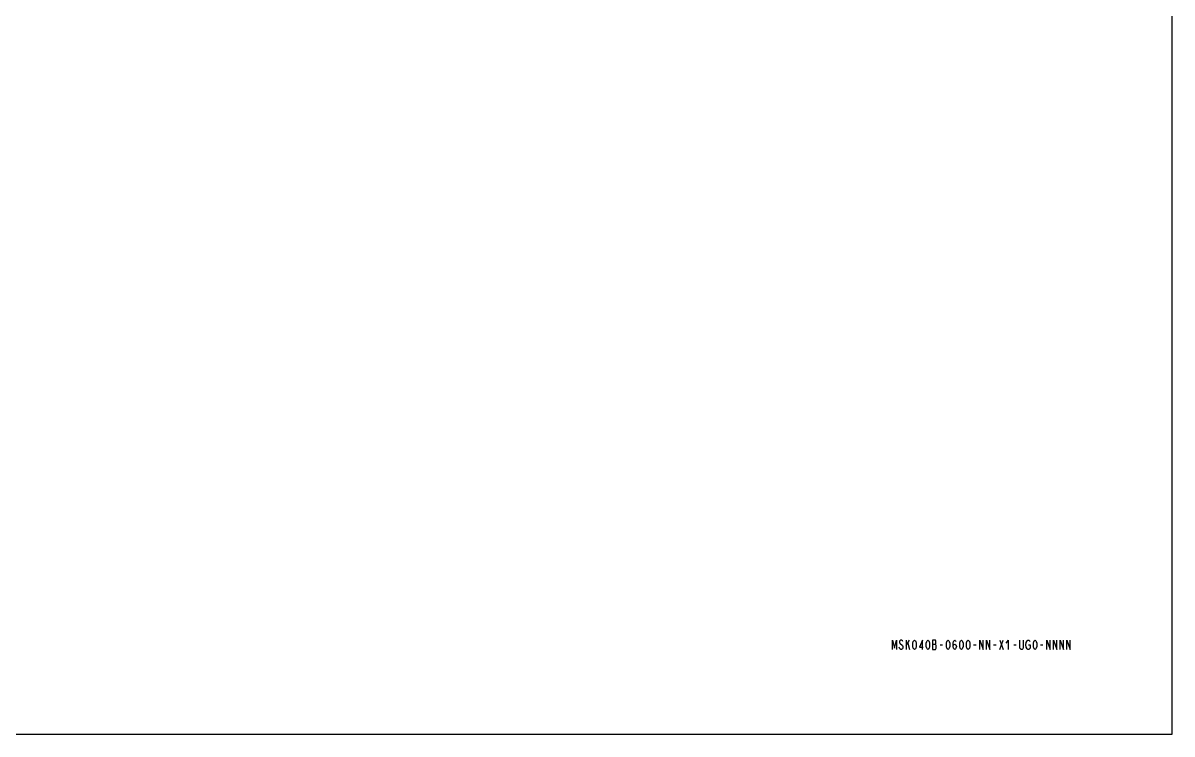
# Model space of a CAD drawing. Header units: millimetres. Extents: x 825 to 4294, y 1031 to 3282.
# Drawn here: x 2000.9 to 2421.4, y 2688.3 to 2948.4 of the extents above; entities that cross this region are included whole.
import ezdxf

# ---------------------------------------------------------------- set-up
doc = ezdxf.new("R2010")
doc.units = ezdxf.units.MM
doc.layers.add('B-NOTIZ', color=7, linetype='Continuous')

msp = doc.modelspace()

# ---------------------------------------------------------------- linework, layer by layer
at = {"color": 7, "linetype": 'Continuous'}
for p, q in [((2421.41232, 2688.31632), (2421.41232, 3282.31632)), ((1580.41232, 2688.31632), (2421.41232, 2688.31632))]:
    msp.add_line(p, q, dxfattribs=at)
at = {"layer": 'B-NOTIZ', "color": 2, "linetype": 'Continuous'}
for p, q in [((2324.12298, 2722.6893), (2324.12298, 2719.1893)), ((2324.12298, 2720.64763), (2325.34798, 2722.6893)), ((2324.73551, 2721.52263), (2325.34798, 2719.1893)), ((2333.76984, 2721.23097), (2334.84172, 2721.23097)), ((2336.52614, 2720.9393), (2337.44485, 2720.9393)), ((2348.77612, 2720.9393), (2349.69484, 2720.9393)), ((2356.1261, 2720.9393), (2357.04486, 2720.9393)), ((2358.42299, 2722.6893), (2359.64799, 2719.1893)), ((2358.42299, 2719.1893), (2359.64799, 2722.6893)), ((2361.48547, 2722.6893), (2360.56676, 2721.52263)), ((2361.48547, 2722.6893), (2361.48547, 2719.1893)), ((2363.47612, 2720.9393), (2364.39484, 2720.9393)), ((2373.2761, 2720.9393), (2374.19487, 2720.9393)), ((2321.82609, 2719.48097), (2321.51985, 2720.0643))]:
    msp.add_line(p, q, dxfattribs=at)
for points in [[(2319.06984, 2719.1893), (2319.06984, 2722.6893), (2319.83549, 2719.77263), (2320.60114, 2722.6893), (2320.60114, 2719.1893)], [(2322.89797, 2722.10597), (2322.74485, 2722.39763), (2322.43862, 2722.6893), (2322.13238, 2722.6893), (2321.82609, 2722.39763), (2321.67297, 2722.10597), (2321.67297, 2721.8143), (2321.82609, 2721.52263)], [(2321.82609, 2721.52263), (2322.74485, 2720.64763), (2322.89797, 2720.35597), (2322.89797, 2719.77263), (2322.74485, 2719.48097), (2322.43862, 2719.1893), (2322.13238, 2719.1893), (2321.82609, 2719.48097)], [(2327.18546, 2719.1893), (2326.87922, 2719.48097), (2326.7261, 2719.77263), (2326.57299, 2720.35597), (2326.57299, 2721.52263), (2326.7261, 2722.10597), (2326.87922, 2722.39763), (2327.18546, 2722.6893), (2327.49175, 2722.39763), (2327.64487, 2722.10597), (2327.79799, 2721.52263), (2327.79799, 2720.35597), (2327.64487, 2719.77263), (2327.49175, 2719.48097), (2327.18546, 2719.1893)], [(2330.09488, 2719.1893), (2330.09488, 2722.6893), (2329.02299, 2720.0643), (2330.40112, 2720.0643)], [(2332.08548, 2719.1893), (2331.77924, 2719.48097), (2331.62612, 2719.77263), (2331.473, 2720.35597), (2331.473, 2721.52263), (2331.62612, 2722.10597), (2331.77924, 2722.39763), (2332.08548, 2722.6893), (2332.39172, 2722.39763), (2332.54489, 2722.10597), (2332.69801, 2721.52263), (2332.69801, 2720.35597), (2332.54489, 2719.77263), (2332.39172, 2719.48097), (2332.08548, 2719.1893)], [(2335.14796, 2720.64763), (2334.84172, 2721.23097), (2334.99484, 2721.52263), (2334.99484, 2722.39763), (2334.84172, 2722.6893), (2333.76984, 2722.6893)], [(2333.76984, 2722.6893), (2333.76984, 2719.1893), (2334.84172, 2719.1893)], [(2334.84172, 2719.1893), (2335.14796, 2719.77263), (2335.14796, 2720.64763)], [(2339.4355, 2719.1893), (2339.12921, 2719.48097), (2338.97609, 2719.77263), (2338.82297, 2720.35597), (2338.82297, 2721.52263), (2338.97609, 2722.10597), (2339.12921, 2722.39763), (2339.4355, 2722.6893), (2339.74174, 2722.39763), (2339.89486, 2722.10597), (2340.04798, 2721.52263), (2340.04798, 2720.35597), (2339.89486, 2719.77263), (2339.74174, 2719.48097), (2339.4355, 2719.1893)], [(2341.27298, 2720.35597), (2341.4261, 2720.9393), (2341.88551, 2721.23097), (2342.34487, 2720.9393), (2342.49799, 2720.35597), (2342.34487, 2719.77263), (2342.19175, 2719.48097), (2341.88551, 2719.1893), (2341.57922, 2719.48097), (2341.4261, 2719.77263), (2341.27298, 2720.35597), (2341.27298, 2721.52263), (2341.4261, 2722.10597), (2341.57922, 2722.39763), (2341.88551, 2722.6893), (2342.19175, 2722.39763), (2342.34487, 2722.10597)], [(2344.33547, 2719.1893), (2344.02923, 2719.48097), (2343.87611, 2719.77263), (2343.72299, 2720.35597), (2343.72299, 2721.52263), (2343.87611, 2722.10597), (2344.02923, 2722.39763), (2344.33547, 2722.6893), (2344.64176, 2722.39763), (2344.79487, 2722.10597), (2344.94799, 2721.52263), (2344.94799, 2720.35597), (2344.79487, 2719.77263), (2344.64176, 2719.48097), (2344.33547, 2719.1893)], [(2346.78547, 2719.1893), (2346.47924, 2719.48097), (2346.32612, 2719.77263), (2346.173, 2720.35597), (2346.173, 2721.52263), (2346.32612, 2722.10597), (2346.47924, 2722.39763), (2346.78547, 2722.6893), (2347.09171, 2722.39763), (2347.24488, 2722.10597), (2347.398, 2721.52263), (2347.398, 2720.35597), (2347.24488, 2719.77263), (2347.09171, 2719.48097), (2346.78547, 2719.1893)], [(2351.07296, 2719.1893), (2351.07296, 2722.6893), (2352.29797, 2719.1893), (2352.29797, 2722.6893)], [(2353.52297, 2719.1893), (2353.52297, 2722.6893), (2354.74797, 2719.1893), (2354.74797, 2722.6893)], [(2366.99796, 2722.6893), (2366.99796, 2719.77263), (2366.84484, 2719.48097), (2366.5386, 2719.1893), (2366.23237, 2719.1893), (2365.92613, 2719.48097), (2365.77301, 2719.77263), (2365.77301, 2722.6893)], [(2368.37609, 2719.48097), (2368.06985, 2720.0643), (2367.91673, 2720.9393), (2368.06985, 2721.8143)], [(2368.06985, 2721.8143), (2368.37609, 2722.39763), (2368.68237, 2722.6893), (2368.98861, 2722.6893), (2369.29485, 2722.39763), (2369.44797, 2722.10597)], [(2368.83549, 2720.9393), (2369.44797, 2720.9393), (2369.44797, 2719.77263), (2369.29485, 2719.48097), (2368.98861, 2719.1893), (2368.68237, 2719.1893), (2368.37609, 2719.48097)], [(2371.2855, 2719.1893), (2370.97921, 2719.48097), (2370.82609, 2719.77263), (2370.67297, 2720.35597), (2370.67297, 2721.52263), (2370.82609, 2722.10597), (2370.97921, 2722.39763), (2371.2855, 2722.6893), (2371.59174, 2722.39763), (2371.74486, 2722.10597), (2371.89798, 2721.52263), (2371.89798, 2720.35597), (2371.74486, 2719.77263), (2371.59174, 2719.48097), (2371.2855, 2719.1893)], [(2375.57299, 2719.1893), (2375.57299, 2722.6893), (2376.79799, 2719.1893), (2376.79799, 2722.6893)], [(2378.023, 2719.1893), (2378.023, 2722.6893), (2379.248, 2719.1893), (2379.248, 2722.6893)], [(2380.47301, 2719.1893), (2380.47301, 2722.6893), (2381.69801, 2719.1893), (2381.69801, 2722.6893)], [(2382.92296, 2719.1893), (2382.92296, 2722.6893), (2384.14797, 2719.1893), (2384.14797, 2722.6893)]]:
    msp.add_lwpolyline(points, dxfattribs=at)

doc.saveas('drawing.dxf')
